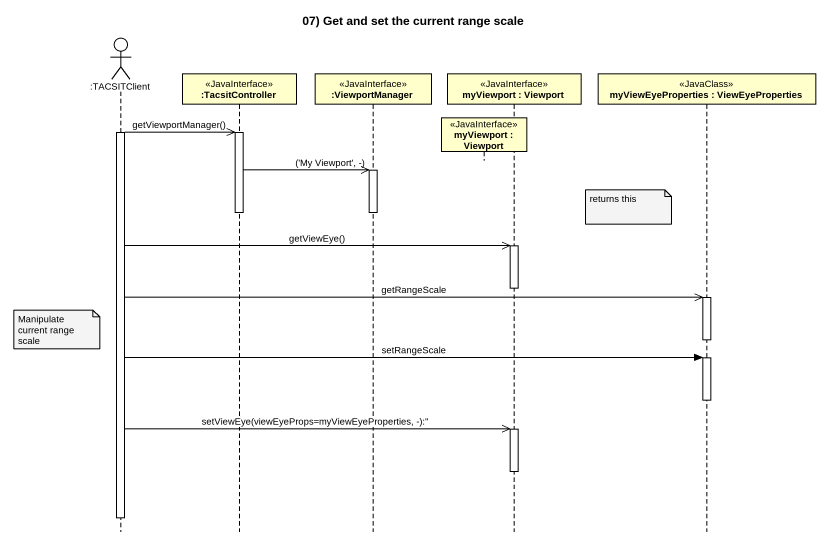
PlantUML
@startuml
title 07) Get and set the current range scale
hide footbox
actor ":TACSITClient" as TACSITClient
participant ":TacsitController" as TacsitController <<JavaInterface>>
participant ":ViewportManager" as ViewportManager <<JavaInterface>>
participant "myViewport : Viewport" as myViewport <<JavaInterface>>
participant "myViewport : Viewport" as myViewport_2 <<JavaInterface>>
participant "myViewEyeProperties : ViewEyeProperties" as myViewEyeProperties <<JavaClass>>

activate TACSITClient
TACSITClient ->> TacsitController : getViewportManager()
activate TacsitController
TacsitController ->> ViewportManager : ('My Viewport', -)
activate ViewportManager
note left of myViewEyeProperties : returns this
deactivate TacsitController
deactivate ViewportManager
TACSITClient ->> myViewport_2 : getViewEye()
activate myViewport_2
deactivate myViewport_2
TACSITClient ->> myViewEyeProperties : getRangeScale
activate myViewEyeProperties
note left of TACSITClient : Manipulate current range scale
deactivate myViewEyeProperties
TACSITClient -> myViewEyeProperties : setRangeScale
activate myViewEyeProperties
deactivate myViewEyeProperties
TACSITClient ->> myViewport_2 : setViewEye(viewEyeProps=myViewEyeProperties, -):''
activate myViewport_2
deactivate myViewport_2
deactivate TACSITClient
@enduml
